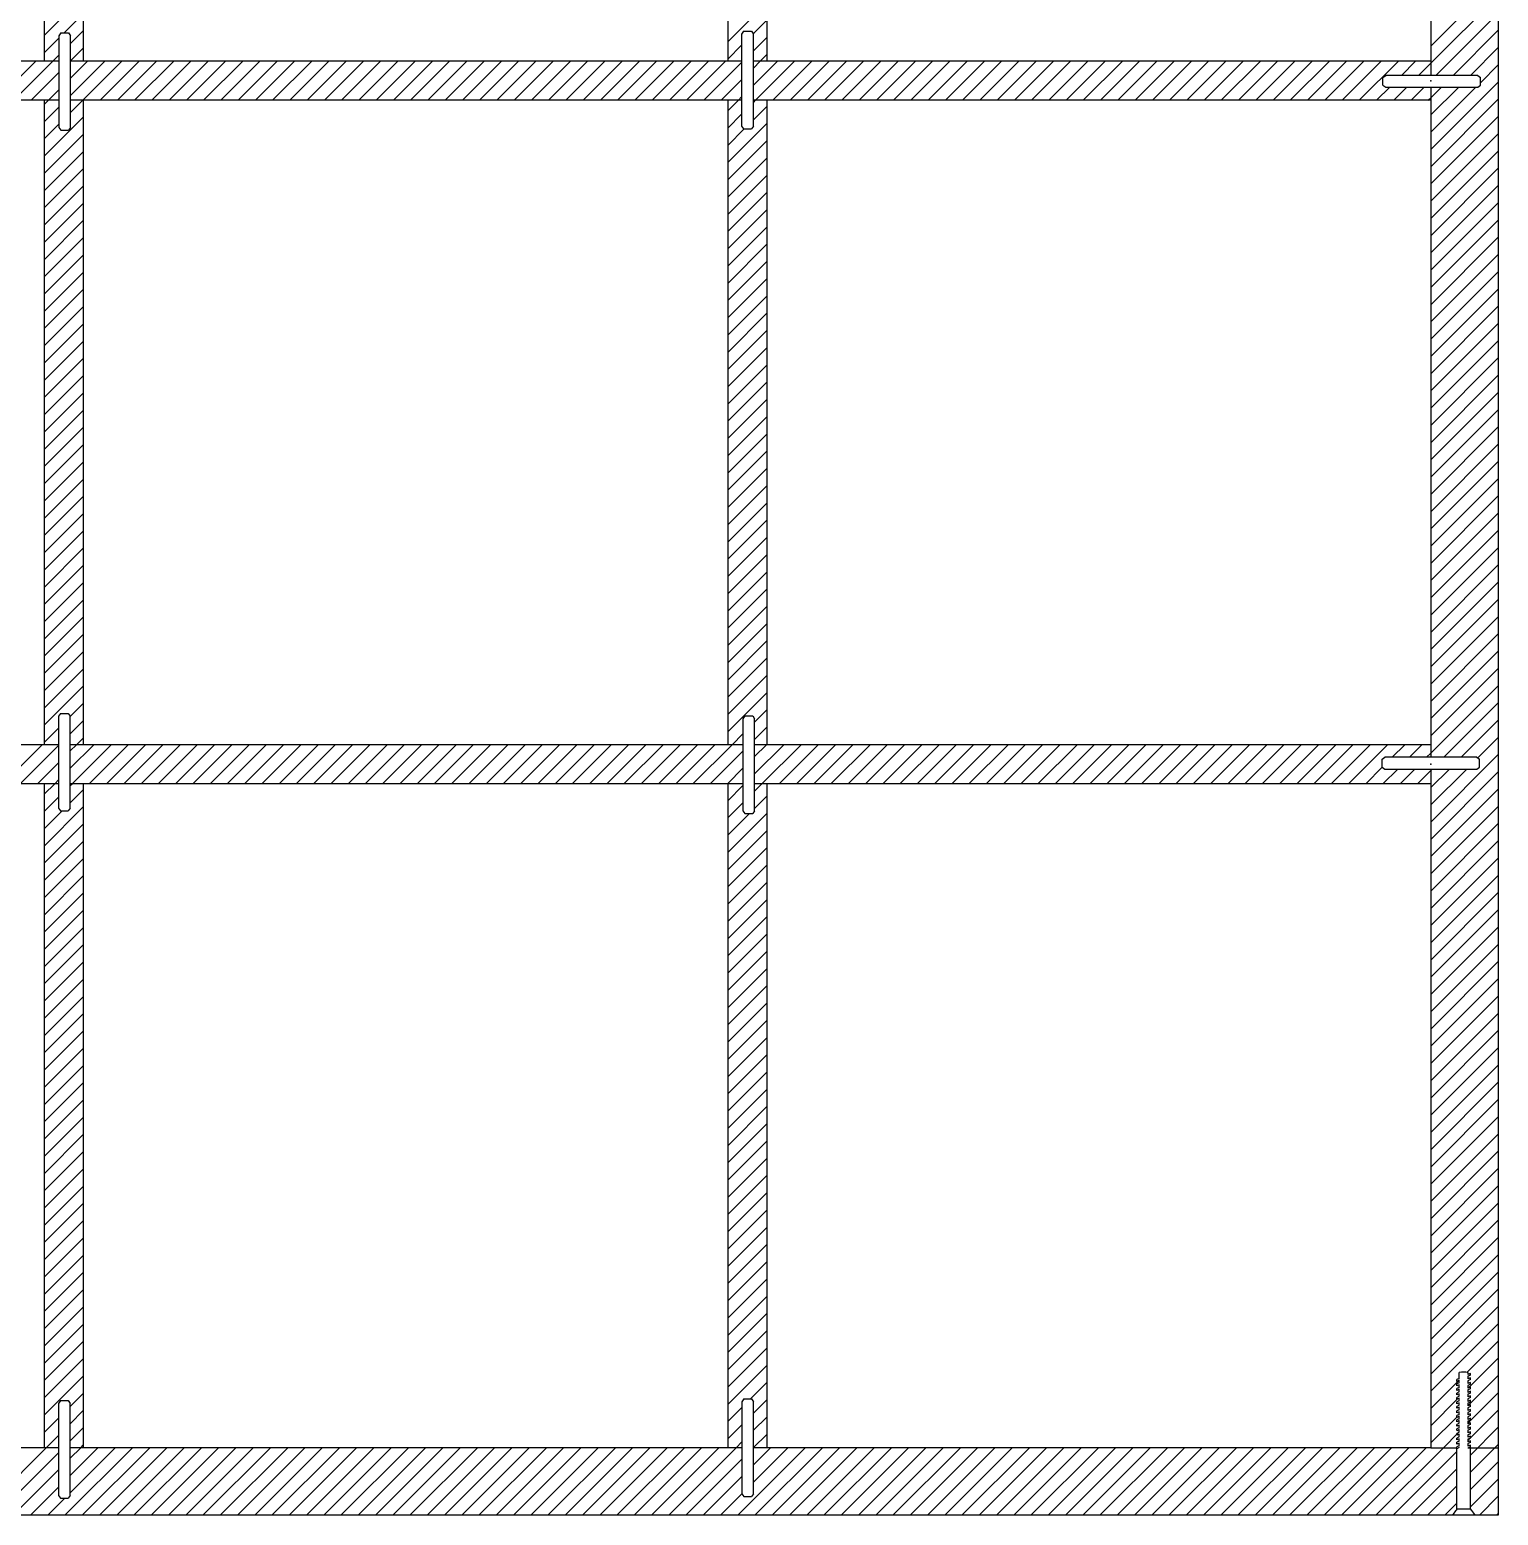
# Model space of a CAD drawing. Header units: inches. Extents: x 17 to 1523, y -134 to 986.
# Drawn here: x 1048.4 to 1123.6, y 705.5 to 781.6 of the extents above; entities that cross this region are included whole.
import ezdxf

# ---------------------------------------------------------------- set-up
doc = ezdxf.new("R2010")
doc.units = ezdxf.units.IN
doc.header["$MEASUREMENT"] = 0
doc.layers.add('viti', color=2, linetype='Continuous')

msp = doc.modelspace()

# ---------------------------------------------------------------- linework, layer by layer
at = {"color": 7}
for p, q in [((1123.639, 852.479), (1123.639, 705.479)), ((1123.639, 852.479), (1123.639, 705.479)), ((1120.182, 812.68), (1120.182, 779.264)), ((1049.126, 805.452), (1049.128, 779.991)), ((1051.126, 805.452), (1051.128, 779.991)), ((1084.154, 795.882), (1084.154, 779.991)), ((1086.154, 795.882), (1086.154, 779.991)), ((1049.878, 779.991), (1015.34, 779.991)), ((1084.867, 779.991), (1050.478, 779.991)), ((1120.182, 779.991), (1085.467, 779.991)), ((1120.182, 778.664), (1120.182, 744.318)), ((1049.878, 777.991), (1015.34, 777.991)), ((1049.128, 777.991), (1049.13, 744.963)), ((1084.867, 777.991), (1050.478, 777.991)), ((1051.128, 777.991), (1051.13, 744.963)), ((1084.154, 777.991), (1084.154, 744.963)), ((1120.182, 777.991), (1085.467, 777.991)), ((1086.154, 777.991), (1086.154, 744.963)), ((1049.864, 744.963), (1015.447, 744.963)), ((1084.932, 744.963), (1050.464, 744.963)), ((1120.182, 744.963), (1085.532, 744.963)), ((1120.182, 743.718), (1120.182, 708.934)), ((1049.864, 742.963), (1015.447, 742.963)), ((1049.13, 742.963), (1049.132, 708.934)), ((1084.932, 742.963), (1050.464, 742.963)), ((1051.13, 742.963), (1051.132, 708.934)), ((1084.154, 742.963), (1084.154, 708.934)), ((1120.182, 742.963), (1085.532, 742.963)), ((1086.154, 742.963), (1086.154, 708.934)), ((1049.858, 708.934), (1015.383, 708.934)), ((1084.879, 708.934), (1050.458, 708.934)), ((1120.182, 708.934), (1085.479, 708.934)), ((1120.182, 708.934), (1121.515, 708.934)), ((1122.129, 708.934), (1123.639, 708.934)), ((1123.639, 705.479), (976.639, 705.479))]:
    msp.add_line(p, q, dxfattribs=at)
at = {"color": 40, "linetype": 'Continuous'}
for p, q in [((1120.182, 780.771), (1123.639, 784.228)), ((1049.128, 781.311), (1051.127, 783.311)), ((1084.154, 780.982), (1086.154, 782.982)), ((1120.182, 779.887), (1123.639, 783.344)), ((1050.153, 781.452), (1051.127, 782.427)), ((1085.454, 781.398), (1086.154, 782.098)), ((1120.443, 779.264), (1123.639, 782.46)), ((1049.128, 780.427), (1049.878, 781.178)), ((1050.478, 780.894), (1051.128, 781.543)), ((1085.467, 780.527), (1086.154, 781.215)), ((1121.327, 779.264), (1123.639, 781.577)), ((1050.478, 780.01), (1051.128, 780.659)), ((1084.154, 780.098), (1084.867, 780.811)), ((1122.211, 779.264), (1123.639, 780.693)), ((1046.692, 777.991), (1048.692, 779.991)), ((1047.576, 777.991), (1049.576, 779.991)), ((1049.576, 779.991), (1049.878, 780.294)), ((1050.478, 779.126), (1051.343, 779.991)), ((1050.478, 778.242), (1052.227, 779.991)), ((1051.111, 777.991), (1053.111, 779.991)), ((1051.995, 777.991), (1053.995, 779.991)), ((1052.879, 777.991), (1054.879, 779.991)), ((1053.763, 777.991), (1055.763, 779.991)), ((1054.647, 777.991), (1056.647, 779.991)), ((1055.53, 777.991), (1057.53, 779.991)), ((1056.414, 777.991), (1058.414, 779.991)), ((1057.298, 777.991), (1059.298, 779.991)), ((1058.182, 777.991), (1060.182, 779.991)), ((1059.066, 777.991), (1061.066, 779.991)), ((1059.95, 777.991), (1061.95, 779.991)), ((1060.834, 777.991), (1062.834, 779.991)), ((1061.718, 777.991), (1063.718, 779.991)), ((1062.602, 777.991), (1064.602, 779.991)), ((1063.485, 777.991), (1065.485, 779.991)), ((1064.369, 777.991), (1066.369, 779.991)), ((1065.253, 777.991), (1067.253, 779.991)), ((1066.137, 777.991), (1068.137, 779.991)), ((1067.021, 777.991), (1069.021, 779.991)), ((1067.905, 777.991), (1069.905, 779.991)), ((1068.789, 777.991), (1070.789, 779.991)), ((1069.673, 777.991), (1071.673, 779.991)), ((1070.557, 777.991), (1072.557, 779.991)), ((1071.44, 777.991), (1073.44, 779.991)), ((1072.324, 777.991), (1074.324, 779.991)), ((1073.208, 777.991), (1075.208, 779.991)), ((1074.092, 777.991), (1076.092, 779.991)), ((1074.976, 777.991), (1076.976, 779.991)), ((1075.86, 777.991), (1077.86, 779.991)), ((1076.744, 777.991), (1078.744, 779.991)), ((1077.628, 777.991), (1079.628, 779.991)), ((1078.511, 777.991), (1080.511, 779.991)), ((1079.395, 777.991), (1081.395, 779.991)), ((1080.279, 777.991), (1082.279, 779.991)), ((1081.163, 777.991), (1083.163, 779.991)), ((1082.047, 777.991), (1084.047, 779.991)), ((1082.931, 777.991), (1084.867, 779.927)), ((1085.467, 779.643), (1085.815, 779.991)), ((1085.467, 778.759), (1086.699, 779.991)), ((1085.583, 777.991), (1087.583, 779.991)), ((1085.815, 779.991), (1086.154, 780.331)), ((1086.466, 777.991), (1088.466, 779.991)), ((1087.35, 777.991), (1089.35, 779.991)), ((1088.234, 777.991), (1090.234, 779.991)), ((1089.118, 777.991), (1091.118, 779.991)), ((1090.002, 777.991), (1092.002, 779.991)), ((1090.886, 777.991), (1092.886, 779.991)), ((1091.77, 777.991), (1093.77, 779.991)), ((1092.654, 777.991), (1094.654, 779.991)), ((1093.537, 777.991), (1095.537, 779.991)), ((1094.421, 777.991), (1096.421, 779.991)), ((1095.305, 777.991), (1097.305, 779.991)), ((1096.189, 777.991), (1098.189, 779.991)), ((1097.073, 777.991), (1099.073, 779.991)), ((1097.957, 777.991), (1099.957, 779.991)), ((1098.841, 777.991), (1100.841, 779.991)), ((1099.725, 777.991), (1101.725, 779.991)), ((1100.609, 777.991), (1102.609, 779.991)), ((1101.492, 777.991), (1103.492, 779.991)), ((1102.376, 777.991), (1104.376, 779.991)), ((1103.26, 777.991), (1105.26, 779.991)), ((1104.144, 777.991), (1106.144, 779.991)), ((1105.028, 777.991), (1107.028, 779.991)), ((1105.912, 777.991), (1107.912, 779.991)), ((1106.796, 777.991), (1108.796, 779.991)), ((1107.68, 777.991), (1109.68, 779.991)), ((1108.563, 777.991), (1110.563, 779.991)), ((1109.447, 777.991), (1111.447, 779.991)), ((1110.331, 777.991), (1112.331, 779.991)), ((1111.215, 777.991), (1113.215, 779.991)), ((1112.099, 777.991), (1114.099, 779.991)), ((1112.983, 777.991), (1114.983, 779.991)), ((1113.867, 777.991), (1115.867, 779.991)), ((1114.751, 777.991), (1116.751, 779.991)), ((1115.635, 777.991), (1117.635, 779.991)), ((1116.518, 777.991), (1118.518, 779.991)), ((1118.676, 779.264), (1119.402, 779.991)), ((1119.559, 779.264), (1120.182, 779.887)), ((1122.723, 778.892), (1123.639, 779.809)), ((1048.459, 777.991), (1049.878, 779.41)), ((1083.815, 777.991), (1084.867, 779.043)), ((1120.182, 775.468), (1123.639, 778.925)), ((1049.343, 777.991), (1049.878, 778.526)), ((1084.699, 777.991), (1084.867, 778.159)), ((1117.402, 777.991), (1118.076, 778.664)), ((1118.286, 777.991), (1118.959, 778.664)), ((1119.17, 777.991), (1119.843, 778.664)), ((1120.054, 777.991), (1120.182, 778.12)), ((1120.182, 778.12), (1120.727, 778.664)), ((1120.182, 777.236), (1121.611, 778.664)), ((1120.182, 776.352), (1122.495, 778.664)), ((1049.128, 777.775), (1049.343, 777.991)), ((1049.128, 776.892), (1049.878, 777.642)), ((1050.478, 777.358), (1051.111, 777.991)), ((1084.154, 777.447), (1084.699, 777.991)), ((1085.467, 777.875), (1085.583, 777.991)), ((1085.467, 776.992), (1086.154, 777.679)), ((1120.182, 774.584), (1123.639, 778.041)), ((1049.128, 775.124), (1051.128, 777.124)), ((1049.128, 776.008), (1049.878, 776.758)), ((1084.154, 776.563), (1084.867, 777.275)), ((1084.154, 774.795), (1086.154, 776.795)), ((1120.182, 773.7), (1123.639, 777.157)), ((1049.128, 774.24), (1051.128, 776.24)), ((1084.154, 775.679), (1085.004, 776.529)), ((1084.154, 773.911), (1086.154, 775.911)), ((1120.182, 772.816), (1123.639, 776.273)), ((1049.128, 773.356), (1051.128, 775.356)), ((1120.182, 771.932), (1123.639, 775.389)), ((1049.128, 772.473), (1051.128, 774.472)), ((1084.154, 773.027), (1086.154, 775.027)), ((1120.182, 771.049), (1123.639, 774.505)), ((1049.128, 771.589), (1051.128, 773.589)), ((1084.154, 772.143), (1086.154, 774.143)), ((1120.182, 770.165), (1123.639, 773.622)), ((1084.154, 771.26), (1086.154, 773.26)), ((1049.128, 770.705), (1051.128, 772.705)), ((1084.154, 770.376), (1086.154, 772.376)), ((1120.182, 769.281), (1123.639, 772.738)), ((1049.128, 769.821), (1051.128, 771.821)), ((1084.154, 769.492), (1086.154, 771.492)), ((1120.182, 768.397), (1123.639, 771.854)), ((1049.128, 768.937), (1051.128, 770.937)), ((1084.154, 768.608), (1086.154, 770.608)), ((1120.182, 767.513), (1123.639, 770.97)), ((1049.128, 768.053), (1051.128, 770.053)), ((1120.182, 766.629), (1123.639, 770.086)), ((1049.128, 767.17), (1051.128, 769.169)), ((1084.154, 767.724), (1086.154, 769.724)), ((1120.182, 765.745), (1123.639, 769.202)), ((1049.128, 766.286), (1051.128, 768.286)), ((1084.154, 766.84), (1086.154, 768.84)), ((1120.182, 764.861), (1123.639, 768.318)), ((1084.154, 765.956), (1086.154, 767.956)), ((1049.128, 765.402), (1051.128, 767.402)), ((1084.154, 765.072), (1086.154, 767.072)), ((1120.182, 763.977), (1123.639, 767.434)), ((1049.128, 764.518), (1051.128, 766.518)), ((1084.154, 764.188), (1086.154, 766.188)), ((1120.182, 763.094), (1123.639, 766.551)), ((1049.129, 763.634), (1051.128, 765.634)), ((1084.154, 763.305), (1086.154, 765.305)), ((1120.182, 762.21), (1123.639, 765.667)), ((1049.129, 762.75), (1051.128, 764.75)), ((1084.154, 762.421), (1086.154, 764.421)), ((1120.182, 761.326), (1123.639, 764.783)), ((1049.129, 761.867), (1051.129, 763.866)), ((1120.182, 760.442), (1123.639, 763.899)), ((1049.129, 760.983), (1051.129, 762.983)), ((1084.154, 761.537), (1086.154, 763.537)), ((1120.182, 759.558), (1123.639, 763.015)), ((1084.154, 760.653), (1086.154, 762.653)), ((1120.182, 758.674), (1123.639, 762.131)), ((1049.129, 760.099), (1051.129, 762.099)), ((1084.154, 759.769), (1086.154, 761.769)), ((1049.129, 759.215), (1051.129, 761.215)), ((1084.154, 758.885), (1086.154, 760.885)), ((1120.182, 757.79), (1123.639, 761.247)), ((1049.129, 758.331), (1051.129, 760.331)), ((1084.154, 758.001), (1086.154, 760.001)), ((1120.182, 756.906), (1123.639, 760.363)), ((1049.129, 757.447), (1051.129, 759.447)), ((1084.154, 757.117), (1086.154, 759.117)), ((1120.182, 756.023), (1123.639, 759.479)), ((1049.129, 756.564), (1051.129, 758.563)), ((1120.182, 755.139), (1123.639, 758.596)), ((1049.129, 755.68), (1051.129, 757.68)), ((1084.154, 756.234), (1086.154, 758.234)), ((1120.182, 754.255), (1123.639, 757.712)), ((1049.129, 754.796), (1051.129, 756.796)), ((1084.154, 755.35), (1086.154, 757.35)), ((1120.182, 753.371), (1123.639, 756.828)), ((1084.154, 754.466), (1086.154, 756.466)), ((1049.129, 753.912), (1051.129, 755.912)), ((1084.154, 753.582), (1086.154, 755.582)), ((1120.182, 752.487), (1123.639, 755.944)), ((1049.129, 753.028), (1051.129, 755.028)), ((1084.154, 752.698), (1086.154, 754.698)), ((1120.182, 751.603), (1123.639, 755.06)), ((1049.129, 752.144), (1051.129, 754.144)), ((1084.154, 751.814), (1086.154, 753.814)), ((1120.182, 750.719), (1123.639, 754.176)), ((1049.129, 751.261), (1051.129, 753.26)), ((1120.182, 749.835), (1123.639, 753.292)), ((1049.129, 750.377), (1051.129, 752.377)), ((1084.154, 750.93), (1086.154, 752.93)), ((1120.182, 748.951), (1123.639, 752.408)), ((1049.129, 749.493), (1051.129, 751.493)), ((1084.154, 750.046), (1086.154, 752.046)), ((1120.182, 748.068), (1123.639, 751.525)), ((1084.154, 749.162), (1086.154, 751.162)), ((1049.129, 748.609), (1051.129, 750.609)), ((1084.154, 748.279), (1086.154, 750.279)), ((1120.182, 747.184), (1123.639, 750.641)), ((1049.129, 747.725), (1051.129, 749.725)), ((1084.154, 747.395), (1086.154, 749.395)), ((1120.182, 746.3), (1123.639, 749.757)), ((1049.13, 746.841), (1051.129, 748.841)), ((1084.154, 746.511), (1086.154, 748.511)), ((1120.182, 745.416), (1123.639, 748.873)), ((1049.13, 745.958), (1051.129, 747.957)), ((1120.182, 744.532), (1123.639, 747.989)), ((1050.464, 746.408), (1051.13, 747.074)), ((1084.154, 745.627), (1086.154, 747.627)), ((1120.852, 744.318), (1123.639, 747.105)), ((1050.464, 745.524), (1051.13, 746.19)), ((1085.532, 746.121), (1086.154, 746.743)), ((1121.736, 744.318), (1123.639, 746.221)), ((1049.13, 745.074), (1049.864, 745.808)), ((1084.374, 744.963), (1084.932, 745.521)), ((1085.532, 745.237), (1086.154, 745.859)), ((1047.019, 742.963), (1049.019, 744.963)), ((1047.902, 742.963), (1049.864, 744.924)), ((1050.464, 744.641), (1050.786, 744.963)), ((1050.464, 743.757), (1051.67, 744.963)), ((1050.554, 742.963), (1052.554, 744.963)), ((1050.786, 744.963), (1051.13, 745.306)), ((1051.438, 742.963), (1053.438, 744.963)), ((1052.322, 742.963), (1054.322, 744.963)), ((1053.206, 742.963), (1055.206, 744.963)), ((1054.09, 742.963), (1056.09, 744.963)), ((1054.974, 742.963), (1056.974, 744.963)), ((1055.857, 742.963), (1057.857, 744.963)), ((1056.741, 742.963), (1058.741, 744.963)), ((1057.625, 742.963), (1059.625, 744.963)), ((1058.509, 742.963), (1060.509, 744.963)), ((1059.393, 742.963), (1061.393, 744.963)), ((1060.277, 742.963), (1062.277, 744.963)), ((1061.161, 742.963), (1063.161, 744.963)), ((1062.045, 742.963), (1064.045, 744.963)), ((1062.928, 742.963), (1064.928, 744.963)), ((1063.812, 742.963), (1065.812, 744.963)), ((1064.696, 742.963), (1066.696, 744.963)), ((1065.58, 742.963), (1067.58, 744.963)), ((1066.464, 742.963), (1068.464, 744.963)), ((1067.348, 742.963), (1069.348, 744.963)), ((1068.232, 742.963), (1070.232, 744.963)), ((1069.116, 742.963), (1071.116, 744.963)), ((1070, 742.963), (1072, 744.963)), ((1070.883, 742.963), (1072.883, 744.963)), ((1071.767, 742.963), (1073.767, 744.963)), ((1072.651, 742.963), (1074.651, 744.963)), ((1073.535, 742.963), (1075.535, 744.963)), ((1074.419, 742.963), (1076.419, 744.963)), ((1075.303, 742.963), (1077.303, 744.963)), ((1076.187, 742.963), (1078.187, 744.963)), ((1077.071, 742.963), (1079.071, 744.963)), ((1077.955, 742.963), (1079.955, 744.963)), ((1078.838, 742.963), (1080.838, 744.963)), ((1079.722, 742.963), (1081.722, 744.963)), ((1080.606, 742.963), (1082.606, 744.963)), ((1081.49, 742.963), (1083.49, 744.963)), ((1082.374, 742.963), (1084.374, 744.963)), ((1083.258, 742.963), (1084.932, 744.637)), ((1085.532, 744.353), (1086.142, 744.963)), ((1085.532, 743.469), (1087.026, 744.963)), ((1085.909, 742.963), (1087.909, 744.963)), ((1086.142, 744.963), (1086.154, 744.975)), ((1086.793, 742.963), (1088.793, 744.963)), ((1087.677, 742.963), (1089.677, 744.963)), ((1088.561, 742.963), (1090.561, 744.963)), ((1089.445, 742.963), (1091.445, 744.963)), ((1090.329, 742.963), (1092.329, 744.963)), ((1091.213, 742.963), (1093.213, 744.963)), ((1092.097, 742.963), (1094.097, 744.963)), ((1092.981, 742.963), (1094.981, 744.963)), ((1093.864, 742.963), (1095.864, 744.963)), ((1094.748, 742.963), (1096.748, 744.963)), ((1095.632, 742.963), (1097.632, 744.963)), ((1096.516, 742.963), (1098.516, 744.963)), ((1097.4, 742.963), (1099.4, 744.963)), ((1098.284, 742.963), (1100.284, 744.963)), ((1099.168, 742.963), (1101.168, 744.963)), ((1100.052, 742.963), (1102.052, 744.963)), ((1100.935, 742.963), (1102.935, 744.963)), ((1101.819, 742.963), (1103.819, 744.963)), ((1102.703, 742.963), (1104.703, 744.963)), ((1103.587, 742.963), (1105.587, 744.963)), ((1104.471, 742.963), (1106.471, 744.963)), ((1105.355, 742.963), (1107.355, 744.963)), ((1106.239, 742.963), (1108.239, 744.963)), ((1107.123, 742.963), (1109.123, 744.963)), ((1108.007, 742.963), (1110.007, 744.963)), ((1108.89, 742.963), (1110.89, 744.963)), ((1109.774, 742.963), (1111.774, 744.963)), ((1110.658, 742.963), (1112.658, 744.963)), ((1111.542, 742.963), (1113.542, 744.963)), ((1112.426, 742.963), (1114.426, 744.963)), ((1113.31, 742.963), (1115.31, 744.963)), ((1114.194, 742.963), (1116.194, 744.963)), ((1115.078, 742.963), (1117.078, 744.963)), ((1115.961, 742.963), (1117.961, 744.963)), ((1118.2, 744.318), (1118.845, 744.963)), ((1119.084, 744.318), (1119.729, 744.963)), ((1122.589, 744.287), (1123.639, 745.337)), ((1048.786, 742.963), (1049.864, 744.041)), ((1119.968, 744.318), (1120.182, 744.532)), ((1120.182, 740.996), (1123.639, 744.453)), ((1049.67, 742.963), (1049.864, 743.157)), ((1084.142, 742.963), (1084.932, 743.753)), ((1116.845, 742.963), (1117.693, 743.81)), ((1117.729, 742.963), (1118.484, 743.718)), ((1118.613, 742.963), (1119.368, 743.718)), ((1119.497, 742.963), (1120.182, 743.648)), ((1120.182, 743.648), (1120.252, 743.718)), ((1120.182, 742.764), (1121.136, 743.718)), ((1120.182, 741.88), (1122.02, 743.718)), ((1120.182, 740.113), (1123.639, 743.57)), ((1049.13, 742.422), (1049.67, 742.963)), ((1050.464, 742.873), (1050.554, 742.963)), ((1050.464, 741.989), (1051.13, 742.654)), ((1084.154, 742.091), (1084.932, 742.869)), ((1085.532, 742.585), (1085.909, 742.963)), ((1085.532, 741.701), (1086.154, 742.324)), ((1120.182, 739.229), (1123.639, 742.686)), ((1049.13, 741.538), (1049.864, 742.273)), ((1049.13, 739.771), (1051.13, 741.771)), ((1049.13, 740.655), (1050.045, 741.57)), ((1084.154, 741.208), (1084.932, 741.985)), ((1120.182, 738.345), (1123.639, 741.802)), ((1049.13, 738.887), (1051.13, 740.887)), ((1084.154, 740.324), (1085.272, 741.441)), ((1084.154, 739.44), (1086.154, 741.44)), ((1120.182, 737.461), (1123.639, 740.918)), ((1084.154, 738.556), (1086.154, 740.556)), ((1049.13, 738.003), (1051.13, 740.003)), ((1084.154, 737.672), (1086.154, 739.672)), ((1120.182, 736.577), (1123.639, 740.034)), ((1049.13, 737.119), (1051.13, 739.119)), ((1084.154, 736.788), (1086.154, 738.788)), ((1120.182, 735.693), (1123.639, 739.15)), ((1049.13, 736.235), (1051.13, 738.235)), ((1084.154, 735.904), (1086.154, 737.904)), ((1120.182, 734.809), (1123.639, 738.266)), ((1049.13, 735.352), (1051.13, 737.351)), ((1084.154, 735.02), (1086.154, 737.02)), ((1120.182, 733.925), (1123.639, 737.382)), ((1049.13, 734.468), (1051.13, 736.468)), ((1120.182, 733.042), (1123.639, 736.498)), ((1049.13, 733.584), (1051.13, 735.584)), ((1084.154, 734.136), (1086.154, 736.136)), ((1120.182, 732.158), (1123.639, 735.615)), ((1084.154, 733.253), (1086.154, 735.253)), ((1120.182, 731.274), (1123.639, 734.731)), ((1049.13, 732.7), (1051.13, 734.7)), ((1084.154, 732.369), (1086.154, 734.369)), ((1049.13, 731.816), (1051.13, 733.816)), ((1084.154, 731.485), (1086.154, 733.485)), ((1120.182, 730.39), (1123.639, 733.847)), ((1049.13, 730.932), (1051.13, 732.932)), ((1084.154, 730.601), (1086.154, 732.601)), ((1120.182, 729.506), (1123.639, 732.963)), ((1049.13, 730.049), (1051.13, 732.048)), ((1084.154, 729.717), (1086.154, 731.717)), ((1120.182, 728.622), (1123.639, 732.079)), ((1049.131, 729.165), (1051.13, 731.165)), ((1120.182, 727.738), (1123.639, 731.195)), ((1049.131, 728.281), (1051.13, 730.281)), ((1084.154, 728.833), (1086.154, 730.833)), ((1120.182, 726.854), (1123.639, 730.311)), ((1049.131, 727.397), (1051.131, 729.397)), ((1084.154, 727.949), (1086.154, 729.949)), ((1120.182, 725.97), (1123.639, 729.427)), ((1084.154, 727.065), (1086.154, 729.065)), ((1049.131, 726.513), (1051.131, 728.513)), ((1084.154, 726.181), (1086.154, 728.181)), ((1120.182, 725.087), (1123.639, 728.544)), ((1049.131, 725.629), (1051.131, 727.629)), ((1084.154, 725.298), (1086.154, 727.298)), ((1120.182, 724.203), (1123.639, 727.66)), ((1049.131, 724.746), (1051.131, 726.745)), ((1084.154, 724.414), (1086.154, 726.414)), ((1120.182, 723.319), (1123.639, 726.776)), ((1049.131, 723.862), (1051.131, 725.862)), ((1120.182, 722.435), (1123.639, 725.892)), ((1049.131, 722.978), (1051.131, 724.978)), ((1084.154, 723.53), (1086.154, 725.53)), ((1120.182, 721.551), (1123.639, 725.008)), ((1049.131, 722.094), (1051.131, 724.094)), ((1084.154, 722.646), (1086.154, 724.646)), ((1120.182, 720.667), (1123.639, 724.124)), ((1084.154, 721.762), (1086.154, 723.762)), ((1049.131, 721.21), (1051.131, 723.21)), ((1084.154, 720.878), (1086.154, 722.878)), ((1120.182, 719.783), (1123.639, 723.24)), ((1049.131, 720.326), (1051.131, 722.326)), ((1084.154, 719.994), (1086.154, 721.994)), ((1120.182, 718.899), (1123.639, 722.356)), ((1049.131, 719.443), (1051.131, 721.442)), ((1084.154, 719.11), (1086.154, 721.11)), ((1120.182, 718.016), (1123.639, 721.472)), ((1049.131, 718.559), (1051.131, 720.559)), ((1120.182, 717.132), (1123.639, 720.589)), ((1049.131, 717.675), (1051.131, 719.675)), ((1084.154, 718.227), (1086.154, 720.227)), ((1120.182, 716.248), (1123.639, 719.705)), ((1049.131, 716.791), (1051.131, 718.791)), ((1084.154, 717.343), (1086.154, 719.343)), ((1120.182, 715.364), (1123.639, 718.821)), ((1084.154, 716.459), (1086.154, 718.459)), ((1049.131, 715.907), (1051.131, 717.907)), ((1084.154, 715.575), (1086.154, 717.575)), ((1120.182, 714.48), (1123.639, 717.937)), ((1049.131, 715.023), (1051.131, 717.023)), ((1084.154, 714.691), (1086.154, 716.691)), ((1120.182, 713.596), (1123.639, 717.053)), ((1049.131, 714.14), (1051.131, 716.139)), ((1084.154, 713.807), (1086.154, 715.807)), ((1120.182, 712.712), (1123.639, 716.169)), ((1049.131, 713.256), (1051.131, 715.256)), ((1084.154, 712.923), (1086.154, 714.923)), ((1120.182, 711.828), (1123.639, 715.285)), ((1049.132, 712.372), (1051.131, 714.372)), ((1122.035, 712.797), (1123.639, 714.401)), ((1049.132, 711.488), (1051.131, 713.488)), ((1084.154, 712.039), (1086.154, 714.039)), ((1122.134, 712.012), (1123.639, 713.518)), ((1084.154, 711.155), (1086.154, 713.155)), ((1122.086, 711.08), (1123.639, 712.634)), ((1049.132, 710.604), (1051.132, 712.604)), ((1085.325, 711.442), (1086.154, 712.272)), ((1120.182, 710.944), (1121.621, 712.383)), ((1050.458, 711.047), (1051.132, 711.72)), ((1085.479, 710.712), (1086.154, 711.388)), ((1120.182, 710.061), (1121.558, 711.436)), ((1122.086, 710.196), (1123.639, 711.75)), ((1049.132, 709.72), (1049.858, 710.447)), ((1050.458, 710.163), (1051.132, 710.836)), ((1084.154, 710.272), (1084.879, 710.996)), ((1085.479, 709.829), (1086.154, 710.504)), ((1120.182, 709.177), (1121.513, 710.508)), ((1122.086, 709.312), (1123.639, 710.866)), ((1050.458, 709.279), (1051.132, 709.953)), ((1084.154, 709.388), (1084.879, 710.112)), ((1085.479, 708.945), (1086.154, 709.62)), ((1120.824, 708.934), (1121.592, 709.703)), ((1122.214, 708.557), (1123.639, 709.982)), ((1045.774, 705.479), (1049.229, 708.934)), ((1049.229, 708.934), (1049.858, 709.563)), ((1050.193, 705.479), (1053.649, 708.934)), ((1050.458, 708.395), (1050.997, 708.934)), ((1050.458, 707.511), (1051.881, 708.934)), ((1050.458, 706.627), (1052.765, 708.934)), ((1050.997, 708.934), (1051.132, 709.069)), ((1051.077, 705.479), (1054.533, 708.934)), ((1051.961, 705.479), (1055.417, 708.934)), ((1052.845, 705.479), (1056.3, 708.934)), ((1053.729, 705.479), (1057.184, 708.934)), ((1054.613, 705.479), (1058.068, 708.934)), ((1055.497, 705.479), (1058.952, 708.934)), ((1056.381, 705.479), (1059.836, 708.934)), ((1057.264, 705.479), (1060.72, 708.934)), ((1058.148, 705.479), (1061.604, 708.934)), ((1059.032, 705.479), (1062.488, 708.934)), ((1059.916, 705.479), (1063.372, 708.934)), ((1060.8, 705.479), (1064.255, 708.934)), ((1061.684, 705.479), (1065.139, 708.934)), ((1062.568, 705.479), (1066.023, 708.934)), ((1063.452, 705.479), (1066.907, 708.934)), ((1064.336, 705.479), (1067.791, 708.934)), ((1065.219, 705.479), (1068.675, 708.934)), ((1066.103, 705.479), (1069.559, 708.934)), ((1066.987, 705.479), (1070.443, 708.934)), ((1067.871, 705.479), (1071.326, 708.934)), ((1068.755, 705.479), (1072.21, 708.934)), ((1069.639, 705.479), (1073.094, 708.934)), ((1070.523, 705.479), (1073.978, 708.934)), ((1071.407, 705.479), (1074.862, 708.934)), ((1072.29, 705.479), (1075.746, 708.934)), ((1073.174, 705.479), (1076.63, 708.934)), ((1074.058, 705.479), (1077.514, 708.934)), ((1074.942, 705.479), (1078.398, 708.934)), ((1075.826, 705.479), (1079.281, 708.934)), ((1076.71, 705.479), (1080.165, 708.934)), ((1077.594, 705.479), (1081.049, 708.934)), ((1078.478, 705.479), (1081.933, 708.934)), ((1079.362, 705.479), (1082.817, 708.934)), ((1080.245, 705.479), (1083.701, 708.934)), ((1081.129, 705.479), (1084.585, 708.934)), ((1084.585, 708.934), (1084.879, 709.229)), ((1084.665, 705.479), (1088.12, 708.934)), ((1085.479, 708.061), (1086.353, 708.934)), ((1085.479, 707.177), (1087.236, 708.934)), ((1085.549, 705.479), (1089.004, 708.934)), ((1086.433, 705.479), (1089.888, 708.934)), ((1087.316, 705.479), (1090.772, 708.934)), ((1088.2, 705.479), (1091.656, 708.934)), ((1089.084, 705.479), (1092.54, 708.934)), ((1089.968, 705.479), (1093.424, 708.934)), ((1090.852, 705.479), (1094.307, 708.934)), ((1091.736, 705.479), (1095.191, 708.934)), ((1092.62, 705.479), (1096.075, 708.934)), ((1093.504, 705.479), (1096.959, 708.934)), ((1094.388, 705.479), (1097.843, 708.934)), ((1095.271, 705.479), (1098.727, 708.934)), ((1096.155, 705.479), (1099.611, 708.934)), ((1097.039, 705.479), (1100.495, 708.934)), ((1097.923, 705.479), (1101.379, 708.934)), ((1098.807, 705.479), (1102.262, 708.934)), ((1099.691, 705.479), (1103.146, 708.934)), ((1100.575, 705.479), (1104.03, 708.934)), ((1101.459, 705.479), (1104.914, 708.934)), ((1102.343, 705.479), (1105.798, 708.934)), ((1103.226, 705.479), (1106.682, 708.934)), ((1104.11, 705.479), (1107.566, 708.934)), ((1104.994, 705.479), (1108.45, 708.934)), ((1105.878, 705.479), (1109.333, 708.934)), ((1106.762, 705.479), (1110.217, 708.934)), ((1107.646, 705.479), (1111.101, 708.934)), ((1108.53, 705.479), (1111.985, 708.934)), ((1109.414, 705.479), (1112.869, 708.934)), ((1110.297, 705.479), (1113.753, 708.934)), ((1111.181, 705.479), (1114.637, 708.934)), ((1112.065, 705.479), (1115.521, 708.934)), ((1112.949, 705.479), (1116.405, 708.934)), ((1113.833, 705.479), (1117.288, 708.934)), ((1114.717, 705.479), (1118.172, 708.934)), ((1115.601, 705.479), (1119.056, 708.934)), ((1116.485, 705.479), (1119.94, 708.934)), ((1117.369, 705.479), (1120.824, 708.934)), ((1122.214, 707.673), (1123.639, 709.098)), ((1046.658, 705.479), (1049.858, 708.679)), ((1082.013, 705.479), (1084.879, 708.345)), ((1118.252, 705.479), (1121.514, 708.741)), ((1122.214, 706.789), (1123.639, 708.214)), ((1047.542, 705.479), (1049.858, 707.795)), ((1082.897, 705.479), (1084.879, 707.461)), ((1119.136, 705.479), (1121.514, 707.857)), ((1122.214, 705.905), (1123.639, 707.33)), ((1048.426, 705.479), (1049.858, 706.911)), ((1083.781, 705.479), (1084.879, 706.577)), ((1120.02, 705.479), (1121.514, 706.973)), ((1049.31, 705.479), (1050.177, 706.347)), ((1120.904, 705.479), (1121.514, 706.089)), ((1122.672, 705.479), (1123.639, 706.446)), ((1123.556, 705.479), (1123.639, 705.563))]:
    msp.add_line(p, q, dxfattribs=at)
at = {"color": 1}
for p, q in [((1049.977, 781.452), (1049.878, 781.301)), ((1049.878, 781.301), (1049.878, 776.588)), ((1049.977, 781.452), (1050.378, 781.452)), ((1050.378, 781.452), (1050.478, 781.301)), ((1050.478, 776.588), (1050.478, 781.301)), ((1084.966, 781.529), (1084.867, 781.378)), ((1084.867, 781.378), (1084.867, 776.664)), ((1084.966, 781.529), (1085.367, 781.529)), ((1085.367, 781.529), (1085.467, 781.378)), ((1085.467, 776.664), (1085.467, 781.378)), ((1117.723, 779.164), (1117.874, 779.264)), ((1117.723, 778.763), (1117.723, 779.164)), ((1122.587, 779.264), (1117.874, 779.264)), ((1122.587, 779.264), (1122.723, 779.164)), ((1122.723, 778.763), (1122.723, 779.164)), ((1117.723, 778.763), (1117.874, 778.664)), ((1117.874, 778.664), (1122.587, 778.664)), ((1122.587, 778.664), (1122.723, 778.763)), ((1049.878, 776.588), (1049.977, 776.453)), ((1050.478, 776.588), (1050.378, 776.453)), ((1084.867, 776.664), (1084.966, 776.529)), ((1085.467, 776.664), (1085.367, 776.529)), ((1049.977, 776.453), (1050.378, 776.453)), ((1084.966, 776.529), (1085.367, 776.529)), ((1049.963, 746.57), (1049.864, 746.419)), ((1049.864, 746.419), (1049.864, 741.706)), ((1049.963, 746.57), (1050.364, 746.57)), ((1050.364, 746.57), (1050.464, 746.419)), ((1050.464, 741.706), (1050.464, 746.419)), ((1085.031, 746.441), (1084.932, 746.29)), ((1084.932, 746.29), (1084.932, 741.577)), ((1085.031, 746.441), (1085.432, 746.441)), ((1085.432, 746.441), (1085.532, 746.29)), ((1085.532, 741.577), (1085.532, 746.29)), ((1117.683, 744.217), (1117.834, 744.318)), ((1117.683, 743.816), (1117.683, 744.217)), ((1122.548, 744.318), (1117.834, 744.318)), ((1122.548, 744.318), (1122.683, 744.217)), ((1122.683, 743.816), (1122.683, 744.217)), ((1117.683, 743.816), (1117.834, 743.718)), ((1117.834, 743.718), (1122.548, 743.718)), ((1122.548, 743.718), (1122.683, 743.816)), ((1049.864, 741.706), (1049.963, 741.57)), ((1049.963, 741.57), (1050.364, 741.57)), ((1050.464, 741.706), (1050.364, 741.57)), ((1084.932, 741.577), (1085.031, 741.441)), ((1085.532, 741.577), (1085.432, 741.441)), ((1085.031, 741.441), (1085.432, 741.441)), ((1049.957, 711.347), (1049.858, 711.195)), ((1049.858, 711.195), (1049.858, 706.482)), ((1049.957, 711.347), (1050.358, 711.347)), ((1050.358, 711.347), (1050.458, 711.195)), ((1050.458, 706.482), (1050.458, 711.195)), ((1084.978, 711.442), (1084.879, 711.291)), ((1084.879, 711.291), (1084.879, 706.578)), ((1084.978, 711.442), (1085.379, 711.442)), ((1085.379, 711.442), (1085.479, 711.291)), ((1085.479, 706.578), (1085.479, 711.291)), ((1084.879, 706.578), (1084.978, 706.442)), ((1085.479, 706.578), (1085.379, 706.442)), ((1049.858, 706.482), (1049.957, 706.347)), ((1049.957, 706.347), (1050.358, 706.347)), ((1050.458, 706.482), (1050.358, 706.347)), ((1084.978, 706.442), (1085.379, 706.442))]:
    msp.add_line(p, q, dxfattribs=at)
at = {"color": 2}
for p, q in [((1121.642, 712.486), (1121.642, 712.785)), ((1122.086, 712.785), (1122.086, 712.687)), ((1122.214, 712.745), (1122.086, 712.687)), ((1122.214, 712.651), (1122.086, 712.593)), ((1122.214, 712.651), (1122.214, 712.745)), ((1121.642, 712.392), (1121.514, 712.335)), ((1121.642, 712.165), (1121.514, 712.107)), ((1121.642, 712.025), (1121.514, 711.967)), ((1121.514, 711.874), (1121.514, 711.967)), ((1121.642, 711.931), (1121.514, 711.873)), ((1121.642, 712.486), (1121.515, 712.429)), ((1121.515, 712.335), (1121.515, 712.429)), ((1121.642, 712.259), (1121.515, 712.201)), ((1121.515, 712.108), (1121.515, 712.201)), ((1121.642, 712.259), (1121.642, 712.392)), ((1121.642, 712.025), (1121.642, 712.165)), ((1121.642, 711.79), (1121.642, 711.931)), ((1122.086, 712.593), (1122.086, 712.459)), ((1122.214, 712.517), (1122.086, 712.459)), ((1122.214, 712.423), (1122.086, 712.365)), ((1122.086, 712.365), (1122.086, 712.225)), ((1122.214, 712.283), (1122.086, 712.225)), ((1122.214, 712.189), (1122.086, 712.131)), ((1122.086, 712.131), (1122.086, 711.991)), ((1122.213, 712.048), (1122.086, 711.991)), ((1122.213, 711.954), (1122.086, 711.897)), ((1122.086, 711.897), (1122.086, 711.768)), ((1122.213, 711.954), (1122.213, 712.048)), ((1122.214, 712.423), (1122.214, 712.517)), ((1122.214, 712.189), (1122.214, 712.283)), ((1121.642, 711.79), (1121.513, 711.733)), ((1121.513, 711.639), (1121.513, 711.733)), ((1121.642, 711.696), (1121.513, 711.638)), ((1121.641, 711.474), (1121.514, 711.416)), ((1121.641, 711.242), (1121.514, 711.185)), ((1121.641, 711.568), (1121.515, 711.511)), ((1121.515, 711.417), (1121.515, 711.511)), ((1121.641, 711.336), (1121.515, 711.279)), ((1121.515, 711.185), (1121.515, 711.279)), ((1121.641, 711.109), (1121.515, 711.051)), ((1121.641, 711.336), (1121.641, 711.474)), ((1121.641, 711.109), (1121.641, 711.242)), ((1121.641, 711.568), (1121.642, 711.696)), ((1122.214, 711.826), (1122.086, 711.768)), ((1122.214, 711.732), (1122.086, 711.674)), ((1122.086, 711.674), (1122.086, 711.537)), ((1122.214, 711.595), (1122.086, 711.537)), ((1122.214, 711.501), (1122.086, 711.443)), ((1122.086, 711.443), (1122.086, 711.309)), ((1122.214, 711.367), (1122.086, 711.309)), ((1122.214, 711.273), (1122.086, 711.215)), ((1122.086, 711.215), (1122.086, 711.075)), ((1122.214, 711.133), (1122.086, 711.075)), ((1122.214, 711.732), (1122.214, 711.826)), ((1122.214, 711.501), (1122.214, 711.595)), ((1122.214, 711.273), (1122.214, 711.367)), ((1122.214, 711.039), (1122.214, 711.133)), ((1121.641, 710.64), (1121.513, 710.582)), ((1121.513, 710.489), (1121.513, 710.582)), ((1121.641, 710.546), (1121.513, 710.488)), ((1121.641, 711.015), (1121.514, 710.957)), ((1121.641, 710.875), (1121.514, 710.817)), ((1121.514, 710.724), (1121.514, 710.817)), ((1121.641, 710.781), (1121.514, 710.723)), ((1121.515, 710.958), (1121.515, 711.051)), ((1121.641, 710.418), (1121.515, 710.361)), ((1121.515, 710.267), (1121.515, 710.361)), ((1121.641, 710.875), (1121.641, 711.015)), ((1121.641, 710.64), (1121.641, 710.781)), ((1121.641, 710.418), (1121.641, 710.546)), ((1122.214, 711.039), (1122.086, 710.981)), ((1122.086, 710.981), (1122.086, 710.84)), ((1122.213, 710.898), (1122.086, 710.84)), ((1122.213, 710.804), (1122.086, 710.747)), ((1122.086, 710.747), (1122.086, 710.618)), ((1122.214, 710.676), (1122.086, 710.618)), ((1122.214, 710.582), (1122.086, 710.524)), ((1122.086, 710.524), (1122.086, 710.387)), ((1122.214, 710.444), (1122.086, 710.387)), ((1122.214, 710.351), (1122.086, 710.293)), ((1122.213, 710.804), (1122.213, 710.898)), ((1122.214, 710.582), (1122.214, 710.676)), ((1122.214, 710.351), (1122.214, 710.444)), ((1121.641, 710.324), (1121.514, 710.266)), ((1121.641, 710.092), (1121.514, 710.035)), ((1121.641, 709.864), (1121.514, 709.807)), ((1121.641, 709.725), (1121.514, 709.667)), ((1121.514, 709.574), (1121.514, 709.667)), ((1121.641, 709.631), (1121.514, 709.573)), ((1121.641, 710.186), (1121.515, 710.129)), ((1121.515, 710.035), (1121.515, 710.129)), ((1121.641, 709.959), (1121.515, 709.901)), ((1121.515, 709.808), (1121.515, 709.901)), ((1121.641, 710.186), (1121.641, 710.324)), ((1121.641, 709.959), (1121.641, 710.092)), ((1121.641, 709.725), (1121.641, 709.864)), ((1121.641, 709.49), (1121.641, 709.631)), ((1122.086, 710.293), (1122.086, 710.159)), ((1122.214, 710.217), (1122.086, 710.159)), ((1122.214, 710.123), (1122.086, 710.065)), ((1122.086, 710.065), (1122.086, 709.925)), ((1122.214, 709.983), (1122.086, 709.925)), ((1122.214, 709.889), (1122.086, 709.831)), ((1122.086, 709.831), (1122.086, 709.69)), ((1122.213, 709.748), (1122.086, 709.69)), ((1122.213, 709.654), (1122.086, 709.597)), ((1122.086, 709.597), (1122.086, 709.468)), ((1122.213, 709.654), (1122.213, 709.748)), ((1122.214, 710.123), (1122.214, 710.217)), ((1122.214, 709.889), (1122.214, 709.983)), ((1121.641, 709.49), (1121.513, 709.432)), ((1121.513, 709.339), (1121.513, 709.432)), ((1121.641, 709.396), (1121.513, 709.338)), ((1121.641, 709.174), (1121.514, 709.116)), ((1121.641, 708.942), (1121.514, 708.885)), ((1121.514, 705.782), (1121.514, 708.885)), ((1121.641, 709.268), (1121.515, 709.211)), ((1121.515, 709.117), (1121.515, 709.211)), ((1121.641, 709.036), (1121.515, 708.979)), ((1121.515, 708.885), (1121.515, 708.979)), ((1121.641, 709.268), (1121.641, 709.396)), ((1121.641, 709.036), (1121.641, 709.174)), ((1122.214, 709.526), (1122.086, 709.468)), ((1122.214, 709.432), (1122.086, 709.374)), ((1122.086, 709.374), (1122.086, 709.237)), ((1122.214, 709.294), (1122.086, 709.237)), ((1122.214, 709.201), (1122.086, 709.143)), ((1122.086, 709.143), (1122.086, 709.009)), ((1122.214, 709.067), (1122.086, 709.009)), ((1122.214, 708.973), (1122.086, 708.915)), ((1122.214, 709.432), (1122.214, 709.526)), ((1122.214, 709.201), (1122.214, 709.294)), ((1122.214, 708.973), (1122.214, 709.067)), ((1122.214, 705.782), (1122.214, 708.903)), ((1122.214, 705.782), (1121.514, 705.782)), ((1122.432, 705.471), (1121.297, 705.471))]:
    msp.add_line(p, q, dxfattribs=at)
msp.add_arc((1121.864, 711.965), 0.849, 74.83847, 105.16153, dxfattribs=at)
for points in [[(1121.514, 705.782), (1121.445, 705.697), (1121.297, 705.471)], [(1122.214, 705.782), (1122.284, 705.697), (1122.432, 705.471)]]:
    msp.add_spline(points, degree=3, dxfattribs=at)
at = {"color": 7}
for p in [(1120.182, 778.991), (1120.182, 743.963)]:
    msp.add_point(p, dxfattribs=at)
at = {"layer": 'viti'}
for p in [(1122.086, 708.915), (1122.214, 708.903)]:
    msp.add_line(p, (1122.086, 708.903), dxfattribs=at)

doc.saveas('drawing.dxf')
